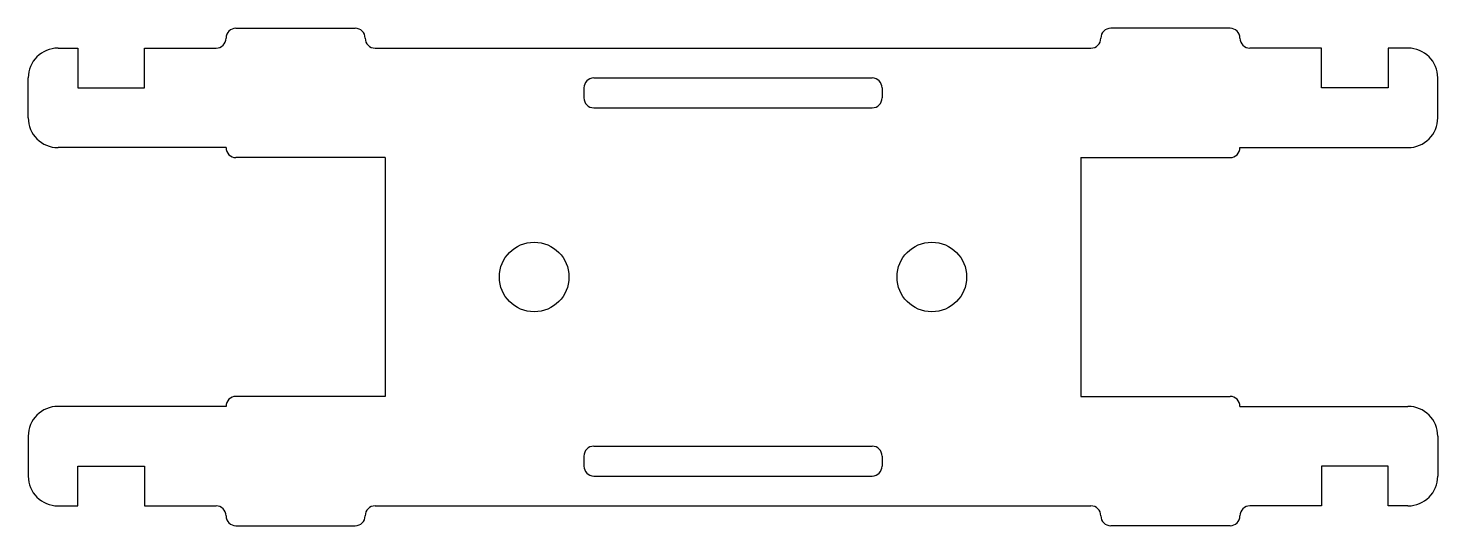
# Model space of a CAD drawing. Header units: millimetres. Extents: x -71 to 71, y -25 to 25.
import ezdxf

# ---------------------------------------------------------------- set-up
doc = ezdxf.new("R2010")
doc.units = ezdxf.units.MM

msp = doc.modelspace()

# ---------------------------------------------------------------- linework, layer by layer
at = {"color": 7, "linetype": 'Continuous', "lineweight": 25}
for p, q in [((-50, 25), (-38, 25)), ((50, 25), (38, 25)), ((-67.9, 23), (-65.9, 23)), ((-65.9, 23), (-65.9, 19)), ((-59.2, 23), (-52, 23)), ((-59.2, 19), (-59.2, 23)), ((-36, 23), (36, 23)), ((59.2, 23), (52, 23)), ((59.2, 19), (59.2, 23)), ((67.9, 23), (65.9, 23)), ((65.9, 23), (65.9, 19)), ((-70.9, 16), (-70.9, 20)), ((-14, 20), (14, 20)), ((70.9, 16), (70.9, 20)), ((-65.9, 19), (-59.2, 19)), ((-15, 19), (-15, 18)), ((15, 19), (15, 18)), ((65.9, 19), (59.2, 19)), ((-14, 17), (14, 17)), ((-51, 13), (-67.9, 13)), ((51, 13), (67.9, 13)), ((-35, 12), (-50, 12)), ((-35, 12), (-35, -12)), ((35, 12), (50, 12)), ((35, 12), (35, -12)), ((-35, -12), (-50, -12)), ((35, -12), (50, -12)), ((-51, -13), (-67.9, -13)), ((51, -13), (67.9, -13)), ((-70.9, -16), (-70.9, -20)), ((-14, -17), (14, -17)), ((70.9, -16), (70.9, -20)), ((-15, -18), (-15, -19)), ((15, -18), (15, -19)), ((-65.9, -23), (-65.9, -19)), ((-65.9, -19), (-59.2, -19)), ((-59.2, -19), (-59.2, -23)), ((59.2, -19), (59.2, -23)), ((65.9, -19), (59.2, -19)), ((65.9, -23), (65.9, -19)), ((-14, -20), (14, -20)), ((-67.9, -23), (-65.9, -23)), ((-59.2, -23), (-52, -23)), ((-36, -23), (36, -23)), ((59.2, -23), (52, -23)), ((67.9, -23), (65.9, -23)), ((-50, -25), (-38, -25)), ((50, -25), (38, -25))]:
    msp.add_line(p, q, dxfattribs=at)
for centre in [(-20, 0), (20, 0)]:
    msp.add_circle(centre, 3.5, dxfattribs=at)
for centre, radius, start, end in [((-50, 24), 1, 90, 180), ((-38, 24), 1, 0, 90), ((38, 24), 1, 90, 180), ((50, 24), 1, 0, 90), ((-67.9, 20), 3, 90, 180), ((-52, 24), 1, 270, 0), ((-36, 24), 1, 180, 270), ((36, 24), 1, 270, 0), ((52, 24), 1, 180, 270), ((67.9, 20), 3, 0, 90), ((-14, 19), 1, 90, 180), ((14, 19), 1, 0, 90), ((-14, 18), 1, 180, 270), ((14, 18), 1, 270, 0), ((-67.9, 16), 3, 180, 270), ((67.9, 16), 3, 270, 0), ((-50, 13), 1, 180, 270), ((50, 13), 1, 270, 0), ((-50, -13), 1, 90, 180), ((50, -13), 1, 0, 90), ((-67.9, -16), 3, 90, 180), ((67.9, -16), 3, 0, 90), ((-14, -18), 1, 90, 180), ((14, -18), 1, 0, 90), ((-14, -19), 1, 180, 270), ((14, -19), 1, 270, 0), ((-67.9, -20), 3, 180, 270), ((67.9, -20), 3, 270, 0), ((-52, -24), 1, 0, 90), ((-50, -24), 1, 180, 270), ((-38, -24), 1, 270, 0), ((-36, -24), 1, 90, 180), ((36, -24), 1, 0, 90), ((38, -24), 1, 180, 270), ((50, -24), 1, 270, 0), ((52, -24), 1, 90, 180)]:
    msp.add_arc(centre, radius, start, end, dxfattribs=at)

doc.saveas('drawing.dxf')
